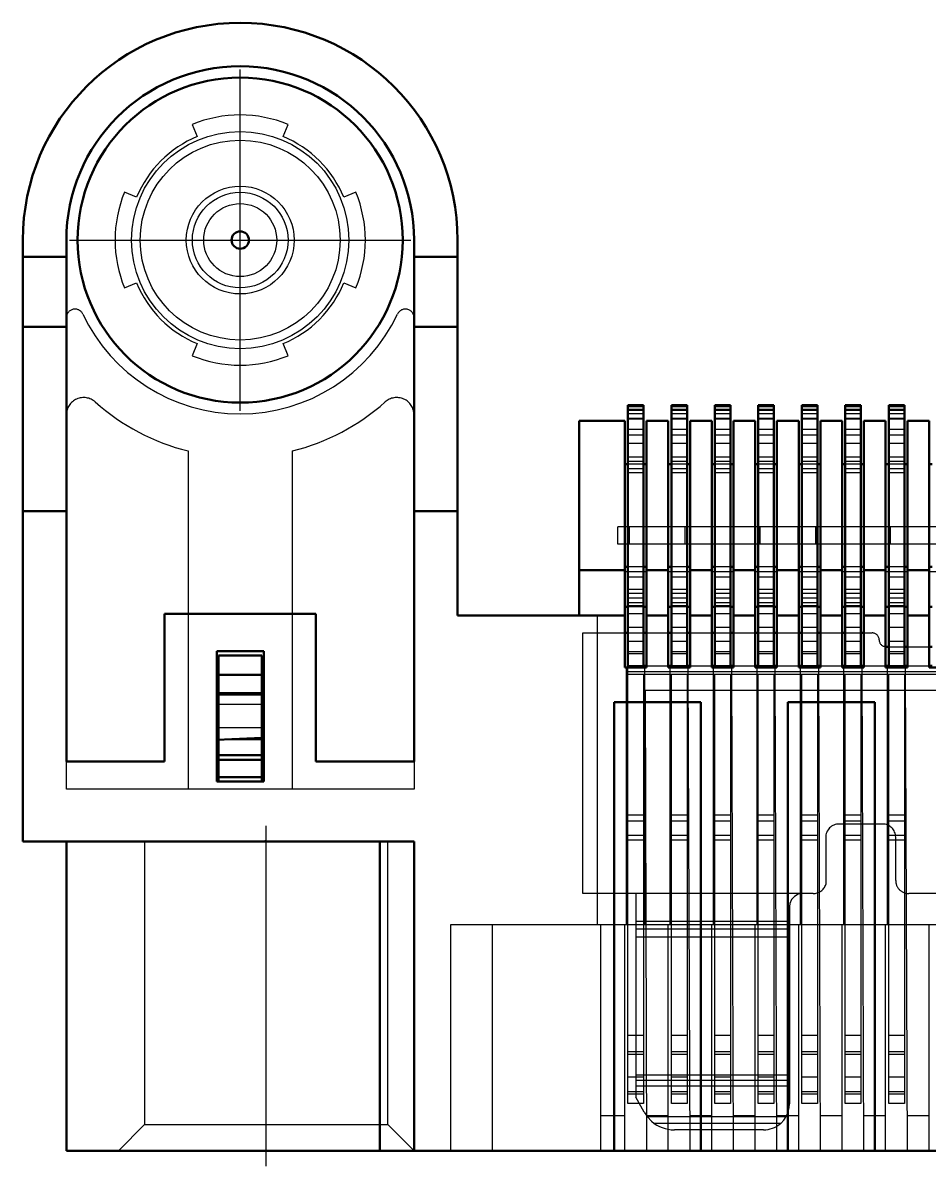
# Model space of a CAD drawing. Header units: inches. Extents: x -1.51 to 1.51, y -0.24 to 0.48.
# Drawn here: x -1.505 to -0.984, y -0.187 to 0.471 of the extents above; entities that cross this region are included whole.
import ezdxf

# ---------------------------------------------------------------- set-up
doc = ezdxf.new("R2010")
doc.units = ezdxf.units.IN
doc.header["$MEASUREMENT"] = 0
doc.linetypes.add('Center', pattern=[1.5, 0.45, -0.5, 0.05, -0.5])
doc.linetypes.add('Dashed', pattern=[2, 1, -1])
for name, color, linetype, lineweight in [('AM_4', 7, 'Continuous', 50), ('AM_7', 7, 'Center', 25), ('AM_9', 6, 'Dashed', 25), ('ConnectionPoints', 7, 'Continuous', 50)]:
    doc.layers.add(name, color=color, linetype=linetype, lineweight=lineweight)

msp = doc.modelspace()

# ---------------------------------------------------------------- linework, layer by layer
at = {"layer": 'AM_4'}
for p, q in [((-1.505, 0), (-1.505, 0.346)), ((-1.48, 0.046), (-1.48, 0.346)), ((-1.28, 0.046), (-1.28, 0.346)), ((-1.255, 0.13), (-1.255, 0.346)), ((-1.48, 0.33641), (-1.505, 0.33641)), ((-1.255, 0.33641), (-1.28, 0.33641)), ((-1.48, 0.296), (-1.505, 0.296)), ((-1.255, 0.296), (-1.28, 0.296)), ((-1.157, 0.1), (-1.157, 0.251)), ((-1.148, 0.251), (-1.157, 0.251)), ((-1.148, 0.251), (-1.148, 0.101)), ((-1.132, 0.101), (-1.132, 0.251)), ((-1.123, 0.251), (-1.132, 0.251)), ((-1.123, 0.251), (-1.123, 0.101)), ((-1.107, 0.101), (-1.107, 0.251)), ((-1.098, 0.251), (-1.107, 0.251)), ((-1.098, 0.251), (-1.098, 0.101)), ((-1.073, 0.251), (-1.082, 0.251)), ((-1.082, 0.101), (-1.082, 0.251)), ((-1.073, 0.251), (-1.073, 0.101)), ((-1.057, 0.101), (-1.057, 0.251)), ((-1.048, 0.251), (-1.057, 0.251)), ((-1.048, 0.251), (-1.048, 0.101)), ((-1.032, 0.101), (-1.032, 0.251)), ((-1.023, 0.251), (-1.032, 0.251)), ((-1.023, 0.251), (-1.023, 0.101)), ((-1.007, 0.101), (-1.007, 0.251)), ((-0.998, 0.251), (-1.007, 0.251)), ((-0.998, 0.251), (-0.998, 0.101)), ((-1.15875, 0.242), (-1.185, 0.242)), ((-1.185, 0.242), (-1.185, 0.13)), ((-1.15875, 0.242), (-1.15875, 0.1)), ((-1.13375, 0.242), (-1.14625, 0.242)), ((-1.14625, 0.242), (-1.14625, 0.1)), ((-1.13375, 0.242), (-1.13375, 0.1)), ((-1.10875, 0.242), (-1.12125, 0.242)), ((-1.12125, 0.242), (-1.12125, 0.1)), ((-1.10875, 0.242), (-1.10875, 0.1)), ((-1.08375, 0.242), (-1.09625, 0.242)), ((-1.09625, 0.242), (-1.09625, 0.1)), ((-1.08375, 0.242), (-1.08375, 0.1)), ((-1.05875, 0.242), (-1.07125, 0.242)), ((-1.07125, 0.242), (-1.07125, 0.1)), ((-1.05875, 0.242), (-1.05875, 0.1)), ((-1.03375, 0.242), (-1.04625, 0.242)), ((-1.04625, 0.242), (-1.04625, 0.1)), ((-1.03375, 0.242), (-1.03375, 0.1)), ((-1.00875, 0.242), (-1.02125, 0.242)), ((-1.02125, 0.242), (-1.02125, 0.1)), ((-1.00875, 0.242), (-1.00875, 0.1)), ((-0.98375, 0.242), (-0.99625, 0.242)), ((-0.99625, 0.242), (-0.99625, 0.1)), ((-0.98375, 0.242), (-0.98375, 0.1)), ((-1.157, 0.217), (-1.15875, 0.217)), ((-1.14625, 0.217), (-1.148, 0.217)), ((-1.132, 0.217), (-1.13375, 0.217)), ((-1.12125, 0.217), (-1.123, 0.217)), ((-1.107, 0.217), (-1.10875, 0.217)), ((-1.09625, 0.217), (-1.098, 0.217)), ((-1.082, 0.217), (-1.08375, 0.217)), ((-1.07125, 0.217), (-1.073, 0.217)), ((-1.057, 0.217), (-1.05875, 0.217)), ((-1.04625, 0.217), (-1.048, 0.217)), ((-1.032, 0.217), (-1.03375, 0.217)), ((-1.02125, 0.217), (-1.023, 0.217)), ((-1.007, 0.217), (-1.00875, 0.217)), ((-0.99625, 0.217), (-0.998, 0.217)), ((-0.982, 0.217), (-0.98375, 0.217)), ((-1.48, 0.19), (-1.505, 0.19)), ((-1.255, 0.19), (-1.28, 0.19)), ((-1.157, 0.158), (-1.15875, 0.158)), ((-1.14625, 0.158), (-1.148, 0.158)), ((-1.132, 0.158), (-1.13375, 0.158)), ((-1.12125, 0.158), (-1.123, 0.158)), ((-1.107, 0.158), (-1.10875, 0.158)), ((-1.09625, 0.158), (-1.098, 0.158)), ((-1.082, 0.158), (-1.08375, 0.158)), ((-1.07125, 0.158), (-1.073, 0.158)), ((-1.057, 0.158), (-1.05875, 0.158)), ((-1.04625, 0.158), (-1.048, 0.158)), ((-1.032, 0.158), (-1.03375, 0.158)), ((-1.02125, 0.158), (-1.023, 0.158)), ((-1.007, 0.158), (-1.00875, 0.158)), ((-0.99625, 0.158), (-0.998, 0.158)), ((-0.982, 0.158), (-0.98375, 0.158)), ((-1.15875, 0.156), (-1.185, 0.156)), ((-1.13375, 0.156), (-1.14625, 0.156)), ((-1.10875, 0.156), (-1.12125, 0.156)), ((-1.08375, 0.156), (-1.09625, 0.156)), ((-1.05875, 0.156), (-1.07125, 0.156)), ((-1.03375, 0.156), (-1.04625, 0.156)), ((-1.00875, 0.156), (-1.02125, 0.156)), ((-0.98375, 0.156), (-0.99625, 0.156)), ((-1.157, 0.135), (-1.15875, 0.135)), ((-1.14625, 0.135), (-1.148, 0.135)), ((-1.132, 0.135), (-1.13375, 0.135)), ((-1.12125, 0.135), (-1.123, 0.135)), ((-1.107, 0.135), (-1.10875, 0.135)), ((-1.09625, 0.135), (-1.098, 0.135)), ((-1.082, 0.135), (-1.08375, 0.135)), ((-1.07125, 0.135), (-1.073, 0.135)), ((-1.057, 0.135), (-1.05875, 0.135)), ((-1.04625, 0.135), (-1.048, 0.135)), ((-1.032, 0.135), (-1.03375, 0.135)), ((-1.02125, 0.135), (-1.023, 0.135)), ((-1.007, 0.135), (-1.00875, 0.135)), ((-0.99625, 0.135), (-0.998, 0.135)), ((-0.982, 0.135), (-0.98375, 0.135)), ((-1.4235, 0.131), (-1.3365, 0.131)), ((-1.4235, 0.046), (-1.4235, 0.131)), ((-1.3365, 0.131), (-1.3365, 0.046)), ((-1.15875, 0.13), (-1.255, 0.13)), ((-1.13375, 0.13), (-1.14625, 0.13)), ((-1.10875, 0.13), (-1.12125, 0.13)), ((-1.08375, 0.13), (-1.09625, 0.13)), ((-1.05875, 0.13), (-1.07125, 0.13)), ((-1.03375, 0.13), (-1.04625, 0.13)), ((-1.00875, 0.13), (-1.02125, 0.13)), ((-0.98375, 0.13), (-0.99625, 0.13)), ((-1.15875, 0.11997), (-1.157, 0.11997)), ((-1.148, 0.11997), (-1.14625, 0.11997)), ((-1.13375, 0.11997), (-1.132, 0.11997)), ((-1.123, 0.11997), (-1.12125, 0.11997)), ((-1.10875, 0.11997), (-1.107, 0.11997)), ((-1.098, 0.11997), (-1.09625, 0.11997)), ((-1.08375, 0.11997), (-1.082, 0.11997)), ((-1.073, 0.11997), (-1.07125, 0.11997)), ((-1.05875, 0.11997), (-1.057, 0.11997)), ((-1.048, 0.11997), (-1.04625, 0.11997)), ((-1.03375, 0.11997), (-1.032, 0.11997)), ((-1.023, 0.11997), (-1.02125, 0.11997)), ((-1.00846, 0.11198), (-1.007, 0.11198)), ((-0.998, 0.11198), (-0.99625, 0.11198)), ((-0.98375, 0.11198), (-0.982, 0.11198)), ((-1.3665, 0.1095), (-1.3935, 0.1095)), ((-1.3935, 0.1095), (-1.3935, 0.0345)), ((-1.3925, 0.107), (-1.3925, 0.0345)), ((-1.3675, 0.107), (-1.3925, 0.107)), ((-1.3675, 0.107), (-1.3675, 0.0345)), ((-1.3665, 0.1095), (-1.3665, 0.0345)), ((-1.14625, 0.1), (-1.15875, 0.1)), ((-1.148, 0.101), (-1.14625, 0.101)), ((-1.13375, 0.101), (-1.132, 0.101)), ((-1.12125, 0.1), (-1.13375, 0.1)), ((-1.123, 0.101), (-1.12125, 0.101)), ((-1.10875, 0.101), (-1.107, 0.101)), ((-1.09625, 0.1), (-1.10875, 0.1)), ((-1.098, 0.101), (-1.09625, 0.101)), ((-1.08375, 0.101), (-1.082, 0.101)), ((-1.07125, 0.1), (-1.08375, 0.1)), ((-1.073, 0.101), (-1.07125, 0.101)), ((-1.05875, 0.101), (-1.057, 0.101)), ((-1.04625, 0.1), (-1.05875, 0.1)), ((-1.048, 0.101), (-1.04625, 0.101)), ((-1.03375, 0.101), (-1.032, 0.101)), ((-1.02125, 0.1), (-1.03375, 0.1)), ((-1.023, 0.101), (-1.02125, 0.101)), ((-1.00875, 0.101), (-1.007, 0.101)), ((-0.99625, 0.1), (-1.00875, 0.1)), ((-0.998, 0.101), (-0.99625, 0.101)), ((-0.98375, 0.101), (-0.982, 0.101)), ((-0.97125, 0.1), (-0.98375, 0.1)), ((-1.3675, 0.09575), (-1.3925, 0.09575)), ((-1.3925, 0.0855), (-1.3935, 0.0855)), ((-1.3675, 0.0845), (-1.3925, 0.0845)), ((-1.165, -0.178), (-1.165, 0.08)), ((-1.115, 0.08), (-1.165, 0.08)), ((-1.115, 0.08), (-1.115, -0.178)), ((-1.065, 0.08), (-1.065, -0.178)), ((-1.015, 0.08), (-1.065, 0.08)), ((-1.015, 0.08), (-1.015, -0.178)), ((-1.3675, 0.0595), (-1.3935, 0.0585)), ((-1.3675, 0.0495), (-1.3925, 0.0495)), ((-1.3675, 0.047), (-1.3925, 0.047)), ((-1.48, 0.046), (-1.4235, 0.046)), ((-1.3365, 0.046), (-1.28, 0.046)), ((-1.3665, 0.0345), (-1.3935, 0.0345)), ((-1.3675, 0.037), (-1.3925, 0.037)), ((-1.28, 0), (-1.505, 0)), ((-1.48, 0), (-1.48, -0.178)), ((-1.29961, -0.178), (-1.29961, 0)), ((-1.28, -0.178), (-1.28, 0)), ((1.48, -0.178), (-1.48, -0.178))]:
    msp.add_line(p, q, dxfattribs=at)
for radius in [0.0935, 0.005]:
    msp.add_circle((-1.38, 0.346), radius, dxfattribs=at)
for radius in [0.125, 0.1]:
    msp.add_arc((-1.38, 0.346), radius, 0, 180, dxfattribs=at)
at = {"layer": 'AM_7'}
for p, q in [((-1.38, 0.24782), (-1.38, 0.44417)), ((-1.47818, 0.346), (-1.28182, 0.346)), ((-1.365, -0.1869), (-1.365, 0.0089))]:
    msp.add_line(p, q, dxfattribs=at)
at = {"layer": 'AM_9'}
for p, q in [((-1.40755, 0.41252), (-1.40468, 0.40559)), ((-1.35532, 0.40559), (-1.35245, 0.41252)), ((-1.43959, 0.37068), (-1.44652, 0.37355)), ((-1.31348, 0.37355), (-1.32041, 0.37068)), ((-1.44652, 0.31845), (-1.43959, 0.32132)), ((-1.32041, 0.32132), (-1.31348, 0.31845)), ((-1.40468, 0.28641), (-1.40755, 0.27948)), ((-1.35245, 0.27948), (-1.35532, 0.28641)), ((-1.148, 0.25), (-1.157, 0.25)), ((-1.148, 0.24857), (-1.157, 0.24857)), ((-1.148, 0.24794), (-1.157, 0.24794)), ((-1.148, 0.246), (-1.157, 0.246)), ((-1.157, 0.24351), (-1.148, 0.24351)), ((-1.123, 0.25), (-1.132, 0.25)), ((-1.123, 0.24857), (-1.132, 0.24857)), ((-1.123, 0.24794), (-1.132, 0.24794)), ((-1.123, 0.246), (-1.132, 0.246)), ((-1.132, 0.24351), (-1.123, 0.24351)), ((-1.098, 0.25), (-1.107, 0.25)), ((-1.098, 0.24857), (-1.107, 0.24857)), ((-1.098, 0.24794), (-1.107, 0.24794)), ((-1.098, 0.246), (-1.107, 0.246)), ((-1.107, 0.24351), (-1.098, 0.24351)), ((-1.073, 0.25), (-1.082, 0.25)), ((-1.073, 0.24857), (-1.082, 0.24857)), ((-1.073, 0.24794), (-1.082, 0.24794)), ((-1.073, 0.246), (-1.082, 0.246)), ((-1.082, 0.24351), (-1.073, 0.24351)), ((-1.048, 0.25), (-1.057, 0.25)), ((-1.048, 0.24857), (-1.057, 0.24857)), ((-1.048, 0.24794), (-1.057, 0.24794)), ((-1.048, 0.24602), (-1.057, 0.24602)), ((-1.057, 0.24351), (-1.048, 0.24351)), ((-1.023, 0.25), (-1.032, 0.25)), ((-1.023, 0.24857), (-1.032, 0.24857)), ((-1.023, 0.24794), (-1.032, 0.24794)), ((-1.023, 0.246), (-1.032, 0.246)), ((-1.032, 0.24351), (-1.023, 0.24351)), ((-0.998, 0.25), (-1.007, 0.25)), ((-0.998, 0.24857), (-1.007, 0.24857)), ((-0.998, 0.24794), (-1.007, 0.24794)), ((-0.998, 0.246), (-1.007, 0.246)), ((-1.007, 0.24351), (-0.998, 0.24351)), ((-1.148, 0.243), (-1.157, 0.243)), ((-1.148, 0.23706), (-1.157, 0.23706)), ((-1.123, 0.243), (-1.132, 0.243)), ((-1.123, 0.23706), (-1.132, 0.23706)), ((-1.098, 0.243), (-1.107, 0.243)), ((-1.098, 0.23706), (-1.107, 0.23706)), ((-1.073, 0.243), (-1.082, 0.243)), ((-1.073, 0.23706), (-1.082, 0.23706)), ((-1.048, 0.243), (-1.057, 0.243)), ((-1.048, 0.23706), (-1.057, 0.23706)), ((-1.023, 0.243), (-1.032, 0.243)), ((-1.023, 0.23706), (-1.032, 0.23706)), ((-0.998, 0.243), (-1.007, 0.243)), ((-0.998, 0.23706), (-1.007, 0.23706)), ((-1.157, 0.234), (-1.148, 0.234)), ((-1.132, 0.234), (-1.123, 0.234)), ((-1.107, 0.234), (-1.098, 0.234)), ((-1.082, 0.234), (-1.073, 0.234)), ((-1.057, 0.234), (-1.048, 0.234)), ((-1.032, 0.234), (-1.023, 0.234)), ((-1.007, 0.234), (-0.998, 0.234)), ((-1.41, 0.22465), (-1.41, 0.03)), ((-1.35, 0.03), (-1.35, 0.22465)), ((-1.148, 0.229), (-1.157, 0.229)), ((-1.123, 0.229), (-1.132, 0.229)), ((-1.098, 0.229), (-1.107, 0.229)), ((-1.073, 0.229), (-1.082, 0.229)), ((-1.048, 0.229), (-1.057, 0.229)), ((-1.023, 0.229), (-1.032, 0.229)), ((-0.998, 0.229), (-1.007, 0.229)), ((-1.148, 0.221), (-1.157, 0.221)), ((-1.148, 0.21866), (-1.157, 0.21866)), ((-1.123, 0.221), (-1.132, 0.221)), ((-1.123, 0.21866), (-1.132, 0.21866)), ((-1.098, 0.221), (-1.107, 0.221)), ((-1.098, 0.21866), (-1.107, 0.21866)), ((-1.073, 0.221), (-1.082, 0.221)), ((-1.073, 0.21866), (-1.082, 0.21866)), ((-1.048, 0.221), (-1.057, 0.221)), ((-1.048, 0.21866), (-1.057, 0.21866)), ((-1.023, 0.221), (-1.032, 0.221)), ((-1.023, 0.21866), (-1.032, 0.21866)), ((-0.998, 0.221), (-1.007, 0.221)), ((-0.998, 0.21866), (-1.007, 0.21866)), ((-1.148, 0.217), (-1.157, 0.217)), ((-1.148, 0.21434), (-1.157, 0.21434)), ((-1.148, 0.212), (-1.157, 0.212)), ((-1.123, 0.217), (-1.132, 0.217)), ((-1.123, 0.21434), (-1.132, 0.21434)), ((-1.123, 0.212), (-1.132, 0.212)), ((-1.098, 0.217), (-1.107, 0.217)), ((-1.098, 0.21434), (-1.107, 0.21434)), ((-1.098, 0.212), (-1.107, 0.212)), ((-1.073, 0.217), (-1.082, 0.217)), ((-1.073, 0.21434), (-1.082, 0.21434)), ((-1.073, 0.212), (-1.082, 0.212)), ((-1.048, 0.217), (-1.057, 0.217)), ((-1.048, 0.21434), (-1.057, 0.21434)), ((-1.048, 0.212), (-1.057, 0.212)), ((-1.023, 0.217), (-1.032, 0.217)), ((-1.023, 0.21434), (-1.032, 0.21434)), ((-1.023, 0.212), (-1.032, 0.212)), ((-0.998, 0.217), (-1.007, 0.217)), ((-0.998, 0.21434), (-1.007, 0.21434)), ((-0.998, 0.212), (-1.007, 0.212)), ((-0.51725, 0.181), (-1.16275, 0.181)), ((-1.16275, 0.171), (-1.16275, 0.181)), ((-1.156, 0.171), (-1.156, 0.181)), ((-1.146, 0.171), (-1.146, 0.181)), ((-1.134, 0.171), (-1.134, 0.181)), ((-1.124, 0.171), (-1.124, 0.181)), ((-1.081, 0.171), (-1.081, 0.181)), ((-1.071, 0.171), (-1.071, 0.181)), ((-1.059, 0.171), (-1.059, 0.181)), ((-1.049, 0.171), (-1.049, 0.181)), ((-1.006, 0.171), (-1.006, 0.181)), ((-0.996, 0.171), (-0.996, 0.181)), ((-0.984, 0.171), (-0.984, 0.181)), ((-0.898, 0.171), (-1.16275, 0.171)), ((-1.148, 0.158), (-1.157, 0.158)), ((-1.123, 0.158), (-1.132, 0.158)), ((-1.098, 0.158), (-1.107, 0.158)), ((-1.073, 0.158), (-1.082, 0.158)), ((-1.048, 0.158), (-1.057, 0.158)), ((-1.023, 0.158), (-1.032, 0.158)), ((-0.998, 0.158), (-1.007, 0.158)), ((-1.14625, 0.155), (-1.15875, 0.155)), ((-1.148, 0.152), (-1.157, 0.152)), ((-1.12125, 0.155), (-1.13375, 0.155)), ((-1.123, 0.152), (-1.132, 0.152)), ((-1.09625, 0.155), (-1.10875, 0.155)), ((-1.098, 0.152), (-1.107, 0.152)), ((-1.07125, 0.155), (-1.08375, 0.155)), ((-1.073, 0.152), (-1.082, 0.152)), ((-1.04625, 0.155), (-1.05875, 0.155)), ((-1.048, 0.152), (-1.057, 0.152)), ((-1.02125, 0.155), (-1.03375, 0.155)), ((-1.023, 0.152), (-1.032, 0.152)), ((-0.99625, 0.155), (-1.00875, 0.155)), ((-0.998, 0.152), (-1.007, 0.152)), ((-0.97125, 0.155), (-0.98375, 0.155)), ((-1.148, 0.145), (-1.157, 0.145)), ((-1.123, 0.145), (-1.132, 0.145)), ((-1.098, 0.145), (-1.107, 0.145)), ((-1.073, 0.145), (-1.082, 0.145)), ((-1.048, 0.145), (-1.057, 0.145)), ((-1.023, 0.145), (-1.032, 0.145)), ((-0.998, 0.145), (-1.007, 0.145)), ((-1.148, 0.14257), (-1.157, 0.14257)), ((-1.148, 0.14), (-1.157, 0.14)), ((-1.123, 0.14257), (-1.132, 0.14257)), ((-1.123, 0.14), (-1.132, 0.14)), ((-1.098, 0.14257), (-1.107, 0.14257)), ((-1.098, 0.14), (-1.107, 0.14)), ((-1.073, 0.14257), (-1.082, 0.14257)), ((-1.073, 0.14), (-1.082, 0.14)), ((-1.048, 0.14257), (-1.057, 0.14257)), ((-1.048, 0.14), (-1.057, 0.14)), ((-1.023, 0.14257), (-1.032, 0.14257)), ((-1.023, 0.14), (-1.032, 0.14)), ((-0.998, 0.14257), (-1.007, 0.14257)), ((-0.998, 0.14), (-1.007, 0.14)), ((-1.157, 0.1375), (-1.148, 0.1375)), ((-1.148, 0.1355), (-1.157, 0.1355)), ((-1.148, 0.135), (-1.157, 0.135)), ((-1.132, 0.1375), (-1.123, 0.1375)), ((-1.123, 0.1355), (-1.132, 0.1355)), ((-1.123, 0.135), (-1.132, 0.135)), ((-1.107, 0.1375), (-1.098, 0.1375)), ((-1.098, 0.1355), (-1.107, 0.1355)), ((-1.098, 0.135), (-1.107, 0.135)), ((-1.082, 0.1375), (-1.073, 0.1375)), ((-1.073, 0.1355), (-1.082, 0.1355)), ((-1.073, 0.135), (-1.082, 0.135)), ((-1.057, 0.1375), (-1.048, 0.1375)), ((-1.048, 0.1355), (-1.057, 0.1355)), ((-1.048, 0.135), (-1.057, 0.135)), ((-1.032, 0.1375), (-1.023, 0.1375)), ((-1.023, 0.1355), (-1.032, 0.1355)), ((-1.023, 0.135), (-1.032, 0.135)), ((-1.007, 0.1375), (-0.998, 0.1375)), ((-0.998, 0.1355), (-1.007, 0.1355)), ((-0.998, 0.135), (-1.007, 0.135)), ((-1.1745, -0.048), (-1.1745, 0.13)), ((-1.148, 0.13101), (-1.157, 0.13101)), ((-1.123, 0.13101), (-1.132, 0.13101)), ((-1.098, 0.13101), (-1.107, 0.13101)), ((-1.073, 0.13101), (-1.082, 0.13101)), ((-1.048, 0.13101), (-1.057, 0.13101)), ((-1.023, 0.13101), (-1.032, 0.13101)), ((-0.998, 0.13101), (-1.007, 0.13101)), ((-1.18299, 0.11997), (-1.15875, 0.11997)), ((-1.18299, -0.03003), (-1.18299, 0.11997)), ((-1.148, 0.12299), (-1.157, 0.12299)), ((-1.157, 0.11997), (-1.148, 0.11997)), ((-1.14625, 0.11997), (-1.13375, 0.11997)), ((-1.123, 0.12299), (-1.132, 0.12299)), ((-1.132, 0.11997), (-1.123, 0.11997)), ((-1.12125, 0.11997), (-1.10875, 0.11997)), ((-1.098, 0.12299), (-1.107, 0.12299)), ((-1.107, 0.11997), (-1.098, 0.11997)), ((-1.09625, 0.11997), (-1.08375, 0.11997)), ((-1.073, 0.12299), (-1.082, 0.12299)), ((-1.082, 0.11997), (-1.073, 0.11997)), ((-1.07125, 0.11997), (-1.05875, 0.11997)), ((-1.048, 0.12299), (-1.057, 0.12299)), ((-1.057, 0.11997), (-1.048, 0.11997)), ((-1.04625, 0.11997), (-1.03375, 0.11997)), ((-1.023, 0.12299), (-1.032, 0.12299)), ((-1.032, 0.11997), (-1.023, 0.11997)), ((-1.02125, 0.11997), (-1.0165, 0.11997)), ((-0.998, 0.12299), (-1.007, 0.12299)), ((-1.148, 0.115), (-1.157, 0.115)), ((-1.123, 0.115), (-1.132, 0.115)), ((-1.098, 0.115), (-1.107, 0.115)), ((-1.073, 0.115), (-1.082, 0.115)), ((-1.048, 0.115), (-1.057, 0.115)), ((-1.023, 0.115), (-1.032, 0.115)), ((-0.998, 0.115), (-1.007, 0.115)), ((-1.007, 0.11198), (-0.998, 0.11198)), ((-0.99625, 0.11198), (-0.98375, 0.11198)), ((-1.148, 0.109), (-1.157, 0.109)), ((-1.148, 0.108), (-1.157, 0.108)), ((-1.123, 0.109), (-1.132, 0.109)), ((-1.123, 0.108), (-1.132, 0.108)), ((-1.098, 0.109), (-1.107, 0.109)), ((-1.098, 0.108), (-1.107, 0.108)), ((-1.073, 0.109), (-1.082, 0.109)), ((-1.073, 0.108), (-1.082, 0.108)), ((-1.048, 0.109), (-1.057, 0.109)), ((-1.048, 0.108), (-1.057, 0.108)), ((-1.023, 0.109), (-1.032, 0.109)), ((-1.023, 0.108), (-1.032, 0.108)), ((-0.998, 0.109), (-1.007, 0.109)), ((-0.998, 0.108), (-1.007, 0.108)), ((-1.15775, -0.048), (-1.15775, 0.1)), ((-1.148, 0.101), (-1.157, 0.101)), ((-1.157, -0.15078), (-1.157, 0.1)), ((-1.147, -0.048), (-1.14725, 0.1)), ((-1.14625, 0.101), (-1.13375, 0.101)), ((-1.13275, -0.048), (-1.13275, 0.1)), ((-1.123, 0.101), (-1.132, 0.101)), ((-1.12125, -0.178), (-1.12225, 0.1)), ((-1.12125, 0.101), (-1.10875, 0.101)), ((-1.10775, -0.048), (-1.10775, 0.1)), ((-1.098, 0.101), (-1.107, 0.101)), ((-1.09625, -0.178), (-1.09725, 0.1)), ((-1.09625, 0.101), (-1.08375, 0.101)), ((-1.08275, -0.048), (-1.08275, 0.1)), ((-1.073, 0.101), (-1.082, 0.101)), ((-1.07125, -0.178), (-1.07225, 0.1)), ((-1.07125, 0.101), (-1.05875, 0.101)), ((-1.05775, -0.048), (-1.05775, 0.1)), ((-1.048, 0.101), (-1.057, 0.101)), ((-1.04625, -0.178), (-1.04725, 0.1)), ((-1.04625, 0.101), (-1.03375, 0.101)), ((-1.03275, -0.048), (-1.03275, 0.1)), ((-1.023, 0.101), (-1.032, 0.101)), ((-1.02125, -0.178), (-1.02225, 0.1)), ((-1.02125, 0.101), (-1.00875, 0.101)), ((-1.00775, -0.048), (-1.00775, 0.1)), ((-0.998, 0.101), (-1.007, 0.101)), ((-0.99625, -0.178), (-0.99725, 0.1)), ((-0.99625, 0.101), (-0.98375, 0.101)), ((-0.523, 0.09764), (-1.157, 0.09764)), ((-0.523, 0.096), (-1.157, 0.096)), ((-1.148, 0.096), (-1.148, -0.15078)), ((-1.132, -0.15078), (-1.132, 0.096)), ((-1.123, 0.096), (-1.123, -0.15078)), ((-1.107, -0.15078), (-1.107, 0.096)), ((-1.098, 0.096), (-1.098, -0.15078)), ((-1.082, -0.15078), (-1.082, 0.096)), ((-1.073, 0.096), (-1.073, -0.15078)), ((-1.057, -0.15078), (-1.057, 0.096)), ((-1.048, 0.096), (-1.048, -0.15078)), ((-1.032, -0.15078), (-1.032, 0.096)), ((-1.023, 0.096), (-1.023, -0.15078)), ((-1.007, -0.15078), (-1.007, 0.096)), ((-0.998, 0.096), (-0.998, -0.15078)), ((-1.147, 0.087), (-1.14625, -0.178)), ((-1.147, 0.087), (-0.87, 0.087)), ((-1.3675, 0.0855), (-1.3925, 0.0855)), ((-1.3675, 0.07873), (-1.3925, 0.07873)), ((-1.3675, 0.06527), (-1.3925, 0.06527)), ((-1.3675, 0.0585), (-1.3925, 0.0585)), ((-1.48, 0.03), (-1.48, 0.046)), ((-1.28, 0.046), (-1.28, 0.03)), ((-1.28, 0.03), (-1.48, 0.03)), ((-1.148, 0.015), (-1.157, 0.015)), ((-1.123, 0.015), (-1.132, 0.015)), ((-1.098, 0.015), (-1.107, 0.015)), ((-1.073, 0.015), (-1.082, 0.015)), ((-1.048, 0.015), (-1.057, 0.015)), ((-1.023, 0.015), (-1.032, 0.015)), ((-0.998, 0.015), (-1.007, 0.015)), ((-1.148, 0.01162), (-1.157, 0.01162)), ((-1.123, 0.01162), (-1.132, 0.01162)), ((-1.098, 0.01162), (-1.107, 0.01162)), ((-1.073, 0.01162), (-1.082, 0.01162)), ((-1.048, 0.01162), (-1.057, 0.01162)), ((-1.01051, 0.00997), (-1.03551, 0.00997)), ((-1.023, 0.01162), (-1.032, 0.01162)), ((-0.998, 0.01162), (-1.007, 0.01162)), ((-1.435, 0), (-1.435, -0.163)), ((-1.295, -0.163), (-1.295, 0)), ((-1.148, 0.00344), (-1.157, 0.00344)), ((-1.148, 0.00066), (-1.157, 0.00066)), ((-1.123, 0.00344), (-1.132, 0.00344)), ((-1.123, 0.00066), (-1.132, 0.00066)), ((-1.098, 0.00344), (-1.107, 0.00344)), ((-1.098, 0.00066), (-1.107, 0.00066)), ((-1.073, 0.00344), (-1.082, 0.00344)), ((-1.073, 0.00066), (-1.082, 0.00066)), ((-1.048, 0.00344), (-1.057, 0.00344)), ((-1.048, 0.00066), (-1.057, 0.00066)), ((-1.04323, 0.00225), (-1.04323, -0.02487)), ((-1.023, 0.00344), (-1.032, 0.00344)), ((-1.023, 0.00066), (-1.032, 0.00066)), ((-0.998, 0.00344), (-1.007, 0.00344)), ((-0.998, 0.00066), (-1.007, 0.00066)), ((-1.00299, -0.02252), (-1.00299, 0.00245)), ((-1.05045, -0.03003), (-1.18299, -0.03003)), ((-1.1525, -0.03003), (-1.1525, -0.14724)), ((-0.86742, -0.03003), (-0.9955, -0.03003)), ((-1.06402, -0.03753), (-1.06402, -0.15102)), ((-1.259, -0.048), (-1.259, -0.178)), ((1.259, -0.048), (-1.259, -0.048)), ((-1.235, -0.048), (-1.235, -0.178)), ((-1.1725, -0.178), (-1.1725, -0.048)), ((-1.15875, -0.178), (-1.15875, -0.048)), ((-1.065, -0.04609), (-1.1525, -0.04609)), ((-1.065, -0.05058), (-1.1525, -0.05058)), ((-1.13375, -0.178), (-1.13375, -0.048)), ((-1.10875, -0.178), (-1.10875, -0.048)), ((-1.08375, -0.178), (-1.08375, -0.048)), ((-1.05875, -0.178), (-1.05875, -0.048)), ((-1.03375, -0.178), (-1.03375, -0.048)), ((-1.00875, -0.178), (-1.00875, -0.048)), ((-0.98375, -0.178), (-0.98375, -0.048)), ((-1.065, -0.05512), (-1.1525, -0.05512)), ((-1.148, -0.11178), (-1.157, -0.11178)), ((-1.123, -0.11178), (-1.132, -0.11178)), ((-1.098, -0.11178), (-1.107, -0.11178)), ((-1.073, -0.11178), (-1.082, -0.11178)), ((-1.048, -0.11178), (-1.057, -0.11178)), ((-1.023, -0.11178), (-1.032, -0.11178)), ((-0.998, -0.11178), (-1.007, -0.11178)), ((-1.148, -0.12112), (-1.157, -0.12112)), ((-1.148, -0.12257), (-1.157, -0.12257)), ((-1.123, -0.12112), (-1.132, -0.12112)), ((-1.123, -0.12257), (-1.132, -0.12257)), ((-1.098, -0.12112), (-1.107, -0.12112)), ((-1.098, -0.12257), (-1.107, -0.12257)), ((-1.073, -0.12112), (-1.082, -0.12112)), ((-1.073, -0.12257), (-1.082, -0.12257)), ((-1.048, -0.12112), (-1.057, -0.12112)), ((-1.048, -0.12257), (-1.057, -0.12257)), ((-1.023, -0.12112), (-1.032, -0.12112)), ((-1.023, -0.12257), (-1.032, -0.12257)), ((-0.998, -0.12112), (-1.007, -0.12112)), ((-0.998, -0.12257), (-1.007, -0.12257)), ((-1.148, -0.13571), (-1.157, -0.13571)), ((-1.065, -0.13448), (-1.1525, -0.13448)), ((-1.065, -0.13767), (-1.1525, -0.13767)), ((-1.123, -0.13571), (-1.132, -0.13571)), ((-1.098, -0.13571), (-1.107, -0.13571)), ((-1.073, -0.13571), (-1.082, -0.13571)), ((-1.048, -0.13571), (-1.057, -0.13571)), ((-1.023, -0.13571), (-1.032, -0.13571)), ((-0.998, -0.13571), (-1.007, -0.13571)), ((-1.148, -0.14415), (-1.157, -0.14415)), ((-1.065, -0.14086), (-1.1525, -0.14086)), ((-1.123, -0.14415), (-1.132, -0.14415)), ((-1.098, -0.14415), (-1.107, -0.14415)), ((-1.073, -0.14415), (-1.082, -0.14415)), ((-1.048, -0.14415), (-1.057, -0.14415)), ((-1.023, -0.14415), (-1.032, -0.14415)), ((-0.998, -0.14415), (-1.007, -0.14415)), ((-1.148, -0.14554), (-1.157, -0.14554)), ((-1.148, -0.15078), (-1.157, -0.15078)), ((-1.14769, -0.15581), (-1.1525, -0.14724)), ((-1.123, -0.14554), (-1.132, -0.14554)), ((-1.123, -0.15078), (-1.132, -0.15078)), ((-1.098, -0.14554), (-1.107, -0.14554)), ((-1.098, -0.15078), (-1.107, -0.15078)), ((-1.073, -0.14554), (-1.082, -0.14554)), ((-1.073, -0.15078), (-1.082, -0.15078)), ((-1.048, -0.14554), (-1.057, -0.14554)), ((-1.048, -0.15078), (-1.057, -0.15078)), ((-1.023, -0.14554), (-1.032, -0.14554)), ((-1.023, -0.15078), (-1.032, -0.15078)), ((-0.998, -0.14554), (-1.007, -0.14554)), ((-0.998, -0.15078), (-1.007, -0.15078)), ((-1.435, -0.163), (-1.45, -0.178)), ((-1.435, -0.163), (-1.295, -0.163)), ((-1.28, -0.178), (-1.295, -0.163)), ((-1.15875, -0.158), (-1.1725, -0.158)), ((-1.13375, -0.158), (-1.14625, -0.158)), ((-1.06601, -0.1585), (-1.14588, -0.1585)), ((-1.06911, -0.16228), (-1.14189, -0.16228)), ((-1.10875, -0.158), (-1.12125, -0.158)), ((-1.08375, -0.158), (-1.09625, -0.158)), ((-1.05875, -0.158), (-1.07125, -0.158)), ((-1.03375, -0.158), (-1.04625, -0.158)), ((-1.00875, -0.158), (-1.02125, -0.158)), ((-0.98375, -0.158), (-0.99625, -0.158)), ((-1.07902, -0.16602), (-1.13025, -0.16602))]:
    msp.add_line(p, q, dxfattribs=at)
for points in [[(-1.05652, -0.03003), (-1.059, -0.03045), (-1.0612, -0.03167), (-1.06287, -0.03354), (-1.06382, -0.03582), (-1.06402, -0.03753)], [(-1.06497, -0.15628), (-1.06482, -0.15587), (-1.06417, -0.15317), (-1.06402, -0.15102)], [(-1.14769, -0.15581), (-1.14578, -0.15862), (-1.14339, -0.16109), (-1.14189, -0.16228)], [(-1.06911, -0.16228), (-1.06735, -0.16045), (-1.06588, -0.15826), (-1.06497, -0.15628)], [(-1.14189, -0.16228), (-1.14043, -0.16323), (-1.13889, -0.16405), (-1.13729, -0.16474), (-1.13563, -0.16528), (-1.13393, -0.16567), (-1.1322, -0.16592), (-1.13046, -0.16601), (-1.13025, -0.16602)], [(-1.07902, -0.16602), (-1.07771, -0.16596), (-1.07641, -0.16579), (-1.07513, -0.1655), (-1.07389, -0.16511), (-1.07268, -0.16461), (-1.07152, -0.16401), (-1.07125, -0.16385)], [(-1.07125, -0.16385), (-1.07016, -0.16312), (-1.06914, -0.16231), (-1.06911, -0.16228)]]:
    msp.add_lwpolyline(points, dxfattribs=at)
for radius in [0.0625, 0.0575, 0.031, 0.0275, 0.021]:
    msp.add_circle((-1.38, 0.346), radius, dxfattribs=at)
for centre, radius, start, end in [((-1.38, 0.346), 0.072, 67.5, 112.5), ((-1.38, 0.346), 0.0645, 112.5, 157.5), ((-1.38, 0.346), 0.0645, 22.5, 67.5), ((-1.38, 0.346), 0.072, 157.5, 202.5), ((-1.38, 0.346), 0.072, 337.5, 22.5), ((-1.38, 0.346), 0.0645, 202.5, 247.5), ((-1.38, 0.346), 0.0645, 292.5, 337.5), ((-1.475, 0.30128), 0.005, 25.20877, 180), ((-1.38, 0.346), 0.1, 205.20877, 334.79123), ((-1.285, 0.30128), 0.005, 0, 154.79126), ((-1.38, 0.346), 0.072, 247.5, 292.5), ((-1.47, 0.24538), 0.01, 48.18969, 180), ((-1.38, 0.346), 0.125, 228.18969, 256.11346), ((-1.38, 0.346), 0.125, 283.88654, 311.81031), ((-1.29, 0.24538), 0.01, 0, 131.81031), ((-1.0165, 0.11595), 0.00402, 0, 90), ((-1.00846, 0.11599), 0.00402, 180.56173, 265.92691), ((-1.03551, 0.00225), 0.00772, 90, 180), ((-1.01051, 0.00245), 0.00752, 0, 90), ((-1.05045, -0.02239), 0.00764, 269.9994, 341.05004), ((-0.99549, -0.02253), 0.0075, 179.86224, 269.94617)]:
    msp.add_arc(centre, radius, start, end, dxfattribs=at)
at = {"layer": 'ConnectionPoints'}
msp.add_point((-1.3655, 0), dxfattribs=at)

doc.saveas('drawing.dxf')
